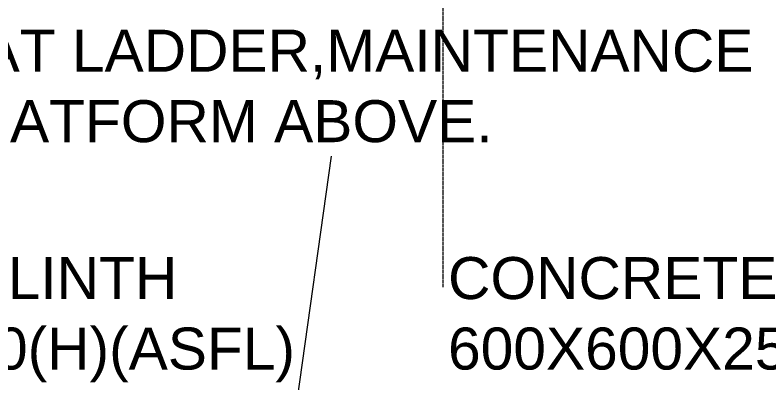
# Model space of a CAD drawing. Header units: millimetres. Extents: x 10569 to 232243, y -25347 to 80743.
# Drawn here: x 221640 to 224186, y 29718 to 30960 of the extents above; entities that cross this region are included whole.
import ezdxf

# ---------------------------------------------------------------- set-up
doc = ezdxf.new("R2010")
doc.units = ezdxf.units.MM
doc.linetypes.add('Grid Line__1_200_', pattern=[10.5, 6, -1.5, 1.5, -1.5])
doc.layers.add('G-ANNO-TEXT', color=231, linetype='Continuous', lineweight=5)
doc.layers.add('S-GRID', color=1, linetype='Continuous', lineweight=5)
doc.styles.add('Swis721 BT_11', font='swiss.ttf', dxfattribs={"height": 141.910632})

msp = doc.modelspace()

# ---------------------------------------------------------------- linework, layer by layer
at = {"layer": 'G-ANNO-TEXT', "color": 60}
msp.add_line((222443.03004, 28582.49184), (222708.68004, 30483.40812), dxfattribs=at)
at = {"layer": 'S-GRID', "linetype": 'Grid Line__1_200_'}
msp.add_line((223085.03229, 35041.61334), (223085.03229, 30041.61334), dxfattribs=at)

# ---------------------------------------------------------------- texts
at = {"layer": 'G-ANNO-TEXT', "color": 7, "char_height": 141.9106317, "attachment_point": 1, "line_spacing_factor": 1.00667, "style": 'Swis721 BT_11'}
for s, insert, width in [('CAT LADDER,MAINTENANCE\\PPLATFORM ABOVE.', (221380.43004, 30911.03304), 3187.8), ('CONCRETE PLINTH\\P1300X200X600(H)(ASFL)', (220315.62869, 30142.89261), 2642.4), ('CONCRETE PLINTH\\P600X600X250(H)(ASFL)', (223102.31296, 30142.89261), 2512.8)]:
    msp.add_mtext(s, dxfattribs=dict(at, insert=insert, width=width))

doc.saveas('drawing.dxf')
